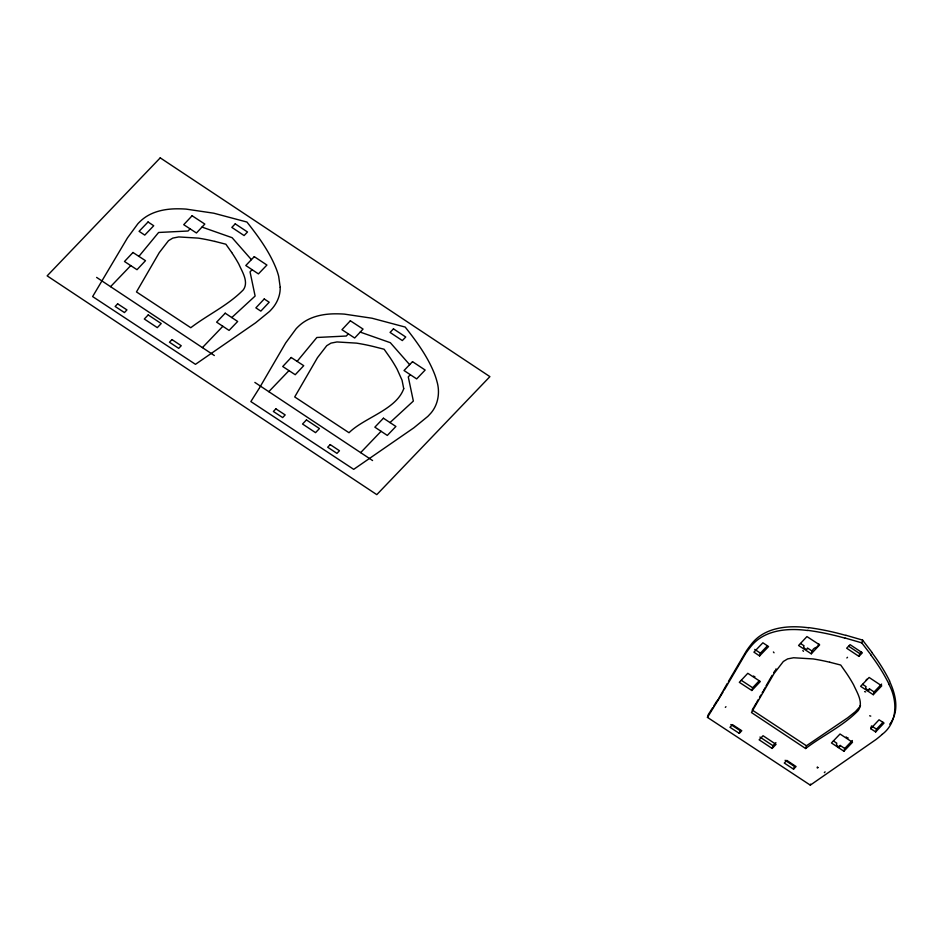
<?xml version="1.0" encoding="UTF-8"?>
<svg xmlns="http://www.w3.org/2000/svg" width="943" height="943" viewBox="0 0 943 943"><rect width="100%" height="100%" fill="white"/><g stroke="black" fill="none" stroke-linecap="round" stroke-linejoin="round"><path stroke-width="1.41" d="M818.842 643.928C817.168 649.232 814.646 645.884 812.088 651.047L811.275 653.805L798.568 645.495L806.949 636.572L819.656 644.882L811.275 653.805M882.106 734.444A135.733 104.732 16.5 0 1 875.988 739.512L810.308 785.142L707.462 717.387L708.276 714.629L712.637 707.78M716.597 701.722L716.81 701.097L713.71 706.083M759.598 655.915L768.557 646.556L762.875 642.796L753.917 652.143L759.598 655.915L760.412 653.157L767.378 645.884M751.842 690.512L760.329 681.494L747.799 673.302L739.324 682.319L751.842 690.512L752.655 687.753L759.256 680.74M739.277 733.371L741.776 730.719L732.475 724.637L729.976 727.289L739.277 733.371L740.09 730.613L730.801 724.53M772.14 748.447L776.054 744.369L763.052 735.729L759.139 739.819L772.14 748.447L772.954 745.689L775.889 742.624M793.546 769.17L796.069 766.541L786.827 760.4L784.293 763.04L793.546 769.17L794.36 766.411L785.118 760.282M751.441 712.531L805.617 748.53L806.43 745.772L847.698 717.788L855.419 711.647L859.533 707.12M810.308 785.142L810.615 784.105M871.238 655.208L861.772 642.855L862.586 640.097L845.977 635.276M858.932 656.363L862.35 652.804L850.079 644.658L846.661 648.218L858.932 656.363L859.757 653.605L861.454 651.825M843.914 751.229L852.496 742.271L840.036 734.008L831.455 742.966L843.914 751.229L844.728 748.471L852.354 740.514M873.265 694.708L881.752 685.856L869.116 677.463L860.629 686.327L873.265 694.708L874.078 691.95L881.622 684.076M870.707 728.68L871.521 725.921L876.495 729.175L875.67 731.933L870.707 728.68L879.053 719.792L884.027 723.045L875.67 731.933M860.499 705.34L859.745 706.79M718.012 699.824L727.324 683.369M717.953 699.965L717.281 701.286M763.429 690.512L763.936 689.604M764.455 688.696L764.962 687.801M765.964 686.021L766.459 685.148M766.954 684.276L767.437 683.416M762.156 692.751L762.793 691.632M767.932 682.555L768.415 681.706M891.665 721.289C899.209 708.865 895.272 693.388 889.473 681.117M728.444 681.424L746.42 650.859A135.733 104.732 16.5 0 1 750.946 644.729C764.113 627.048 788.301 625.044 808.493 627.767M768.899 680.858L770.313 678.382M760.86 695.026L759.551 697.325M758.207 699.647L756.852 701.981M724.248 690.04L745.607 653.617A135.733 104.732 16.5 0 1 750.121 647.487C763.288 629.806 787.488 627.802 807.668 630.525M770.785 677.569L771.256 676.768M723.092 692.009L707.462 717.387M756.168 703.16L754.07 706.72M771.669 676.06L772.081 675.365M752.655 709.112L753.363 707.91M751.83 711.871L774.085 673.467L783.338 661.491L787.605 658.909L793.57 657.754L813.149 658.933A165.779 127.918 16.5 0 1 829.734 662.245M773.708 672.642L774.109 671.994M259.631 387.632L285.694 342.922L296.114 328.753A72.21 55.72 16.5 0 1 299.002 325.889C309.021 316.471 323.331 313.665 336.675 313.83A98.709 76.159 16.5 0 1 344.384 314.113L371.99 318.215L405.172 327.056C416.629 341.555 427.768 356.725 434.57 374.053A94.512 72.929 16.5 0 1 436.904 381.29C440.405 392.83 438.035 406.138 429.348 414.79A79.047 60.989 16.5 0 1 427.745 416.476L413.836 427.827L353.708 469.343L250.862 401.577L259.419 387.986M774.498 671.345L774.898 670.709M775.676 669.471L776.065 668.87M890.746 722.762L891.218 722.032M889.732 724.212L890.251 723.493M825.09 771.834L824.347 772.635M725.957 706.696L725.332 707.368M138.892 256.366L158.613 232.473L188.046 231.011L190.085 228.843M297.128 361.369L316.848 337.488L346.27 336.026L348.321 333.846M847.509 657.295L846.873 657.966M866.841 679.243L866.169 679.938M876.495 729.175L882.99 722.255M110.567 286.66L130.747 265.608M252.111 269.698L250.048 271.855L255.117 296.055L231.766 317.555M202.415 347.613L222.854 326.29M268.802 391.675L288.982 370.611M410.346 374.713L408.272 376.87L413.352 401.07L390.001 422.558M360.639 452.628L381.09 431.293M867.843 690.535L869.446 688.873L874.078 691.95M838.15 747.575L840.178 745.453L844.728 748.471M817.204 767.873L818.253 767.531M882.094 734.432C898.019 722.515 897.63 699.93 888.648 683.875M805.617 748.53C822.756 735.422 843.089 726.122 858.224 710.562C863.823 702.57 856.916 692.374 853.651 684.936A169.516 130.794 16.5 0 0 846.519 673.302L840.72 665.039L829.746 662.222M214.91 241.408L225.884 244.225L231.707 252.476M845.164 638.034L861.772 642.855M201.991 227.086L232.096 237.683L251.404 259.655M360.226 332.101L390.331 342.698L409.639 364.658M800.548 643.503L804.049 645.79A2.263 1.344 43.2 0 0 805.169 648.819A2.263 1.344 43.2 0 0 807.42 647.994L812.088 651.047M741.281 680.304L752.655 687.753M752.125 709.985L806.43 745.772M848.712 646.273L859.757 653.605M862.597 684.335L866.087 686.645A2.263 1.332 43.8 0 0 867.195 689.687A2.263 1.332 43.8 0 0 869.446 688.873M754.73 649.385L760.412 653.157M833.412 740.962L836.83 743.225A2.263 1.332 43.8 0 0 837.926 746.267A2.263 1.332 43.8 0 0 840.178 745.453M96.622 277.407L214.332 355.523M254.858 382.422L372.568 460.538M759.952 737.061L772.954 745.689M862.586 640.097L872.051 652.45M817.487 767.602L817.369 766.954M231.683 252.488A169.516 130.794 16.5 0 1 238.827 264.123C242.056 271.572 248.987 281.757 243.388 289.749C228.253 305.308 207.931 314.62 190.781 327.716L136.476 291.929L159.249 252.653L168.502 240.677L172.769 238.107L178.734 236.941L198.313 238.119A165.779 127.918 16.5 0 1 214.898 241.432M807.68 630.337A206.647 159.461 16.5 0 1 845.117 638.199M808.493 627.578A206.647 159.461 16.5 0 1 845.93 635.441M871.049 655.291A206.647 159.461 16.5 0 1 888.86 683.828M871.862 652.532A206.647 159.461 16.5 0 1 889.685 681.07M754.919 676.756A2.263 1.344 43.2 0 1 753.516 676.001M865.698 691.903A2.275 1.45 15.9 0 1 864.601 691.596M848.181 737.992A2.263 1.332 43.8 0 1 846.13 736.919M870.766 716.091A2.287 1.45 17.9 0 1 869.67 715.772M774.05 652.78A2.287 1.084 65.8 0 1 773.413 651.955M803.46 651.318A2.275 1.049 67.3 0 1 802.847 650.493M280.201 287.309C280.436 295.678 276.818 303.776 271.113 309.776A79.047 60.989 16.5 0 1 269.509 311.461L255.6 322.812L195.472 364.328L92.626 296.573L127.458 237.907L137.878 223.739A72.21 55.72 16.5 0 1 140.766 220.874C150.786 211.456 165.096 208.651 178.439 208.816A98.709 76.159 16.5 0 1 186.148 209.11L213.755 213.201L246.936 222.041C258.394 236.54 269.533 251.722 276.334 269.038A94.512 72.929 16.5 0 1 278.668 276.287L280.201 287.309M403.734 388.669C396.296 409.745 363.986 417.749 349.016 432.731L294.711 396.944L317.485 357.668L326.738 345.692L331.005 343.111L336.969 341.955L356.548 343.134A165.779 127.918 16.5 0 1 373.133 346.446L384.119 349.24L389.942 357.491A169.516 130.794 16.5 0 1 397.062 369.126L402.048 380.194L403.734 388.669M132.963 252.488L124.488 261.506L137.006 269.698L145.493 260.681L132.963 252.488M192.113 215.758L183.732 224.682L196.439 232.992L204.82 224.069L192.113 215.758M117.639 303.823L115.14 306.475L124.441 312.557L126.94 309.905L117.639 303.823M264.229 298.978L255.871 307.866L260.834 311.119L269.191 302.231L264.229 298.978M291.198 357.491L282.723 366.521L295.242 374.713L303.729 365.684L291.198 357.491M350.348 320.773L341.967 329.696L354.674 338.007L363.055 329.083L350.348 320.773M275.875 408.838L273.376 411.49L282.676 417.572L285.175 414.92L275.875 408.838M160.239 157.858L47.15 275.863L376.799 494.639L489.9 376.634L160.239 157.858M148.051 221.982L139.081 231.33L144.762 235.102L153.721 225.742L148.051 221.982M235.243 223.856L231.837 227.404L244.096 235.55L247.514 231.99L235.243 223.856M148.216 314.927L144.303 319.005L157.304 327.634L161.218 323.555L148.216 314.927M171.991 339.586L169.469 342.226L178.71 348.356L181.233 345.727L171.991 339.586M254.28 256.649L245.793 265.513L258.429 273.894L266.916 265.042L254.28 256.649M225.212 313.194L216.619 322.152L229.078 330.415L237.66 321.469L225.212 313.194M393.467 328.859L390.06 332.419L402.331 340.564L405.738 337.005L393.467 328.859M306.451 419.93L302.538 424.02L315.54 432.648L319.453 428.558L306.451 419.93M330.227 444.601L327.692 447.23L336.946 453.371L339.468 450.742L330.227 444.601M412.515 361.664L404.028 370.516L416.665 378.909L425.152 370.045L412.515 361.664M383.436 418.209L374.854 427.167L387.314 435.43L395.895 426.472L383.436 418.209"/></g></svg>
